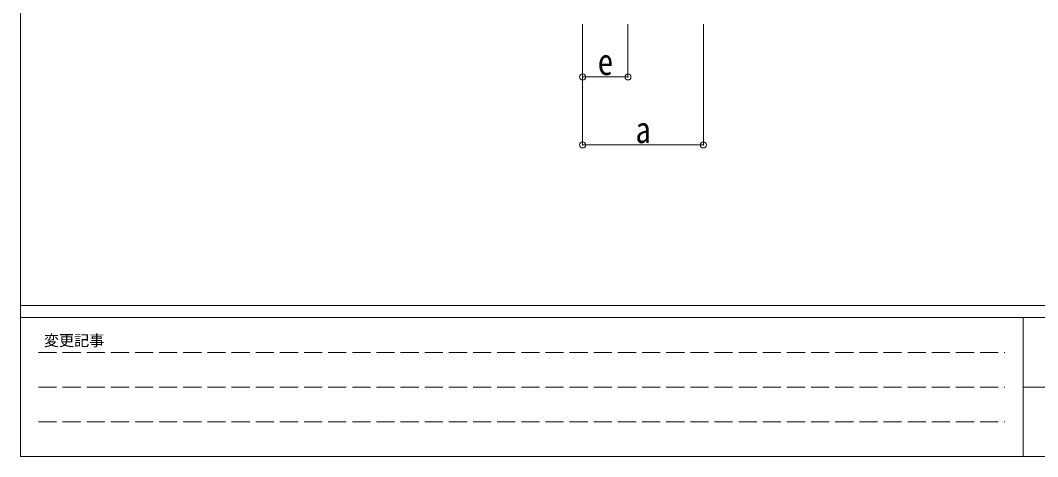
# Model space of a CAD drawing. Units: millimetres at full size, sheet at 1:40; details may follow other scales. Extents: x -11243 to 11243, y -7760 to 7760.
# Drawn here: x -11243 to -4502, y -7760 to -4872 of the extents above; entities that cross this region are included whole.
import ezdxf
from ezdxf.enums import TextEntityAlignment as Align

# ---------------------------------------------------------------- set-up
doc = ezdxf.new("R2010")
doc.units = ezdxf.units.MM
doc.header["$LTSCALE"] = 40
doc.header["$PDMODE"] = 32
doc.header["$PDSIZE"] = 40
doc.linetypes.add('DASHED3', pattern=[4, 3, -1])
doc.layers.add('0-6_OTH_LINE', color=6, linetype='Continuous', lineweight=9)
doc.layers.add('F-0_240', color=7, linetype='Continuous', lineweight=9)
doc.styles.add('ＭＳ ゴシック', font='')
doc.styles.get('ＭＳ ゴシック').set_extended_font_data('MS Gothic')

msp = doc.modelspace()

# ---------------------------------------------------------------- linework, layer by layer
at = {"layer": '0-6_OTH_LINE'}
for p, q in [((-7516.75, -5246.94), (-7516.75, -4897.94)), ((-7516.75, -5696.94), (-7516.75, -4897.94)), ((-7216.75, -5246.94), (-7216.75, -4897.94)), ((-6716.75, -5696.94), (-6716.75, -4897.94)), ((-7516.75, -5246.94), (-7216.75, -5246.94)), ((-7516.75, -5696.94), (-6716.75, -5696.94))]:
    msp.add_line(p, q, dxfattribs=at)
for p in [(-7516.75, -5246.94), (-7216.75, -5246.94), (-7516.75, -5696.94), (-6716.75, -5696.94)]:
    msp.add_point(p, dxfattribs=at)
at = {"layer": 'F-0_240', "color": 5}
for p, q in [((-11242.74, 7760), (-11242.74, -7760)), ((-11242.74, -6760), (10677.26, -6760)), ((-11242.74, -6840), (7121.58, -6840)), ((-4598.42, -6840), (-4598.42, -7760)), ((-4598.42, -7300), (3601.58, -7300)), ((-11242.74, -7760), (10677.26, -7760))]:
    msp.add_line(p, q, dxfattribs=at)
at = {"layer": 'F-0_240', "color": 4, "linetype": 'DASHED3'}
for p, q in [((-11122.75, -7070), (-4718.42, -7070)), ((-11122.75, -7300), (-4718.42, -7300)), ((-11122.75, -7530), (-4718.42, -7530))]:
    msp.add_line(p, q, dxfattribs=at)

# ---------------------------------------------------------------- texts
at = {"layer": '0-6_OTH_LINE', "color": 7, "style": 'ＭＳ ゴシック', "width": 0.85}
for s, p in [('e', (-7416.75, -5286.94)), ('a', (-7166.75, -5736.94))]:
    msp.add_text(s, height=176, dxfattribs=at).set_placement(p, align=Align.BOTTOM_LEFT)
at = {"layer": 'F-0_240', "style": 'ＭＳ ゴシック'}
msp.add_text('変更記事', height=73.31, dxfattribs=at).set_placement((-11086.44, -7050), align=Align.BOTTOM_LEFT)

doc.saveas('drawing.dxf')
